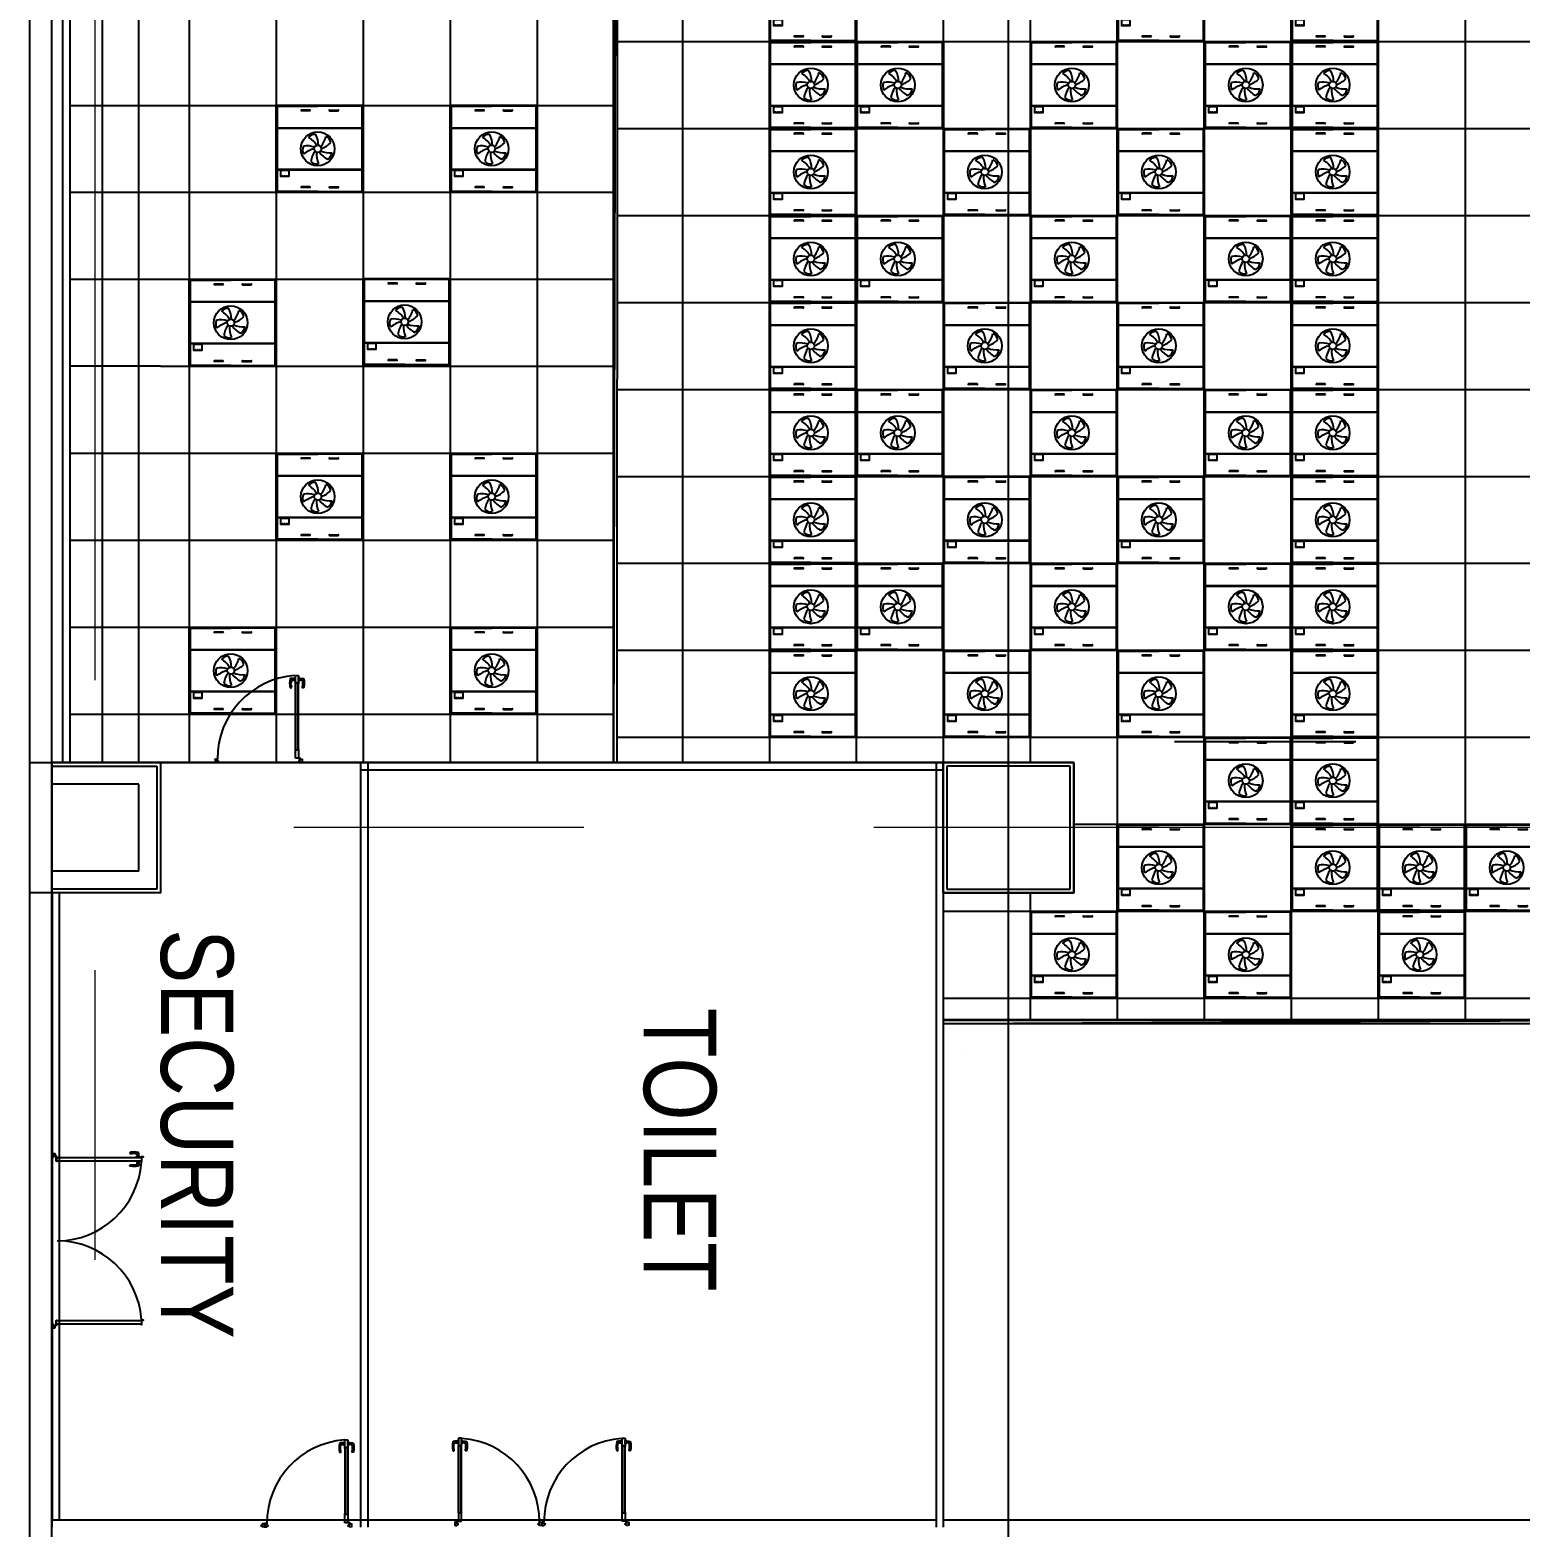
# Model space of a CAD drawing. Extents: x -14231 to 516634, y -267190 to 70805.
# Drawn here: x 226794 to 247350, y -130593 to -109937 of the extents above; entities that cross this region are included whole.
import ezdxf

# ---------------------------------------------------------------- set-up
doc = ezdxf.new("R2010")
doc.units = 0
doc.header["$LTSCALE"] = 8
doc.linetypes.add('IDA - Grid Line', pattern=[3500, 2000, -500, 500, -500])
doc.layers.get('0').update_dxf_attribs({"color": 1, "linetype": 'CONTINUOUS'})
for name, color, linetype in [('000_CTCI_CSA', 7, 'CONTINUOUS'), ('1', 1, 'CONTINUOUS'), ('AC-DD', 3, 'CONTINUOUS')]:
    doc.layers.add(name, color=color, linetype=linetype)
doc.layers.add('A-_ANOTGRID_E', color=7, linetype='CONTINUOUS', lineweight=9)
doc.layers.add('A-ANOT----_D', color=7, linetype='CONTINUOUS', lineweight=9)
doc.styles.add('Arial Narrow_2', font='ARIALN.TTF', dxfattribs={"width": 0.8, "height": 0.22})
doc.styles.add('Site Area', font='arial.ttf', dxfattribs={"width": 0.8})

# ---------------------------------------------------------------- blocks, each defined once
blk = doc.blocks.new('FFU-2000')
at = {"layer": 'AC-DD', "color": 6}
for p, q in [((0, 1175), (562, 1175)), ((0, 0), (0, 1175)), ((454, 1121), (333, 1121)), ((454, 1113), (333, 1113)), ((721, 1121), (842, 1121)), ((721, 1113), (842, 1113)), ((1175, 875), (0, 875)), ((1175, 870), (0, 870)), ((0, 305), (1175, 305)), ((0, 300), (1175, 300)), ((562, 0), (0, 0)), ((454, 62), (333, 62)), ((454, 54), (333, 54)), ((721, 62), (842, 62)), ((721, 54), (842, 54))]:
    blk.add_line(p, q, dxfattribs=at)
for points in [[(-12, 1188), (1188, 1188), (1188, -12), (-12, -12)], [(0, 0), (1175, 0), (1175, 1175), (0, 1175)], [(167, 288), (45, 288), (45, 210), (167, 210)]]:
    blk.add_lwpolyline(points, close=True, dxfattribs=at)
for centre, radius in [((560, 588), 233), ((560, 588), 49.2), ((75, 214), 2.87), ((105, 214), 2.87), ((135, 214), 2.87)]:
    blk.add_circle(centre, radius, dxfattribs=at)
for centre, radius, start, end in [((333, 1117), 3.92, 90, 270), ((454, 1117), 3.92, 270, 90), ((721, 1117), 3.92, 90, 270), ((842, 1117), 3.92, 270, 90), ((467, 573), 115, 154.0706, 209.7056), ((418, 313), 315, 71.6702, 99.9682), ((518, 671), 115, 82.0706, 137.7056), ((234, 432), 373, 32.9499, 57.9361), ((255, 637), 315, 359.6702, 27.9682), ((311, 849), 373, 320.9499, 345.9361), ((513, 892), 315, 287.6702, 315.9682), ((626, 653), 115, 10.0706, 65.7056), ((607, 230), 373, 104.9499, 129.9361), ((777, 368), 315, 143.6702, 171.9682), ((915, 522), 373, 176.9499, 201.9361), ((836, 726), 315, 215.6702, 243.9682), ((732, 905), 373, 248.9499, 273.9361), ((643, 545), 115, 298.0706, 353.7056), ((545, 495), 115, 226.0706, 281.7056), ((333, 58), 3.92, 90, 270), ((454, 58), 3.92, 270, 90), ((721, 58), 3.92, 90, 270), ((842, 58), 3.92, 270, 90)]:
    blk.add_arc(centre, radius, start, end, dxfattribs=at)
blk = doc.blocks.new('188K-SM-03-F10-ARCH-PA-Y2257103$0$AP5A-SM-03-F20-ARCH-PA-Y2230801+Y2230803$0$把手GMT水平鎖')
blk.add_lwpolyline([(24, 8), (-24, 8), (-24, 0), (24, 0)], close=True)
blk.add_lwpolyline([(-11, 0), (-11, -40), (-10, -54, 0.327495), (-4, -62, 0.089847), (104, -64, 1.144881), (99, -45, -0.137079), (16, -45, -0.349357), (11, -40), (11, 0)], format="xyb")

msp = doc.modelspace()

# ---------------------------------------------------------------- linework, layer by layer
at = {"color": 252}
for p, q in [((230405.3, -118883.7), (230390.6, -118884.3)), ((230447.7, -118883.7), (230405.3, -118883.7)), ((230405.8, -118907), (230447.7, -118907)), ((230456.1, -118869.4), (230447.7, -118869.4)), ((230447.7, -118869.4), (230447.7, -118921.3)), ((230447.7, -118921.3), (230456.1, -118921.3)), ((230456.1, -118947.2), (230456.1, -118841.9)), ((230456.1, -118841.9), (230497.9, -118841.9)), ((230456.1, -118921.3), (230456.1, -118869.4)), ((230497.9, -118947.2), (230456.1, -118947.2)), ((230456.8, -118959.4), (230456.8, -118946.5)), ((230457.7, -118960.7), (230456.8, -118959.5)), ((230457.1, -118946.2), (230496.9, -118946.2)), ((230457.8, -118947.8), (230457.8, -118949.4)), ((230457.8, -118951.1), (230457.8, -118958.5)), ((230476.7, -118947.5), (230458.1, -118947.5)), ((230458.1, -118949.8), (230462.7, -118949.8)), ((230462.7, -118950.8), (230458.1, -118950.8)), ((230458.8, -118950.8), (230458.2, -118950.8)), ((230458.2, -118950.8), (230458.2, -119866.1)), ((230458.2, -118958.9), (230458.2, -118960.5)), ((230458.8, -119866.1), (230458.8, -118950.8)), ((230463, -118950.1), (230463, -118950.5)), ((230477, -118947.1), (230476.7, -118947.5)), ((230477.3, -118947.5), (230477, -118947.1)), ((230495.9, -118947.5), (230477.3, -118947.5)), ((230491, -118950.5), (230491, -118950.1)), ((230491.3, -118949.8), (230495.9, -118949.8)), ((230495.9, -118950.8), (230491.3, -118950.8)), ((230495.2, -118950.8), (230495.2, -119866.1)), ((230495.8, -118950.8), (230495.2, -118950.8)), ((230495.8, -119866.1), (230495.8, -118950.8)), ((230495.8, -118960.5), (230495.8, -118958.9)), ((230496.2, -118949.4), (230496.2, -118947.8)), ((230496.2, -118958.5), (230496.2, -118951.1)), ((230497.2, -118959.5), (230496.4, -118960.7)), ((230497.2, -118946.5), (230497.2, -118959.4)), ((230497.9, -118841.9), (230497.9, -118947.2)), ((229347.8, -120002.5), (229347.8, -120038.1)), ((229377.6, -119997.3), (229353, -119997.3)), ((229379.1, -120024.5), (229379.1, -119998.9)), ((230456.1, -119986), (230456.1, -119869.7)), ((230456.1, -119869.7), (230497.9, -119869.7)), ((230497.9, -119986), (230456.1, -119986)), ((230458.2, -119866.1), (230458.8, -119866.1)), ((230459.3, -119980.8), (230506.2, -119980.8)), ((230459.3, -119983.4), (230459.3, -119980.8)), ((230506.2, -119983.4), (230459.3, -119983.4)), ((230495.2, -119866.1), (230495.8, -119866.1)), ((230497.9, -119869.7), (230497.9, -119986)), ((230506.2, -119980.8), (230506.2, -119983.4)), ((230513.9, -120016.2), (230513.9, -119991.1)), ((230513.9, -119991.1), (230516.5, -119991.1)), ((230516.5, -119991.1), (230516.5, -120016.2)), ((230516.5, -120024.5), (230516.5, -119998.9)), ((230518.1, -119997.3), (230542.6, -119997.3)), ((230547.8, -120002.5), (230547.8, -120038.1)), ((229353, -120043.3), (229377.1, -120043.3)), ((229377.1, -120043.3), (229393.6, -120032.5)), ((229387.3, -120024.5), (229379.1, -120024.5)), ((229385.6, -120025.6), (229387.3, -120025.6)), ((229385.6, -120027.6), (229385.6, -120025.6)), ((229393.5, -120027.6), (229385.6, -120027.6)), ((229394.3, -120024.5), (229391.9, -120024.5)), ((229391.9, -120025.6), (229393.5, -120025.6)), ((229393.5, -120025.6), (229393.5, -120027.6)), ((229394.8, -120030), (229394.8, -120025.1)), ((230500.9, -120030), (230500.9, -120025.1)), ((230501.4, -120024.5), (230503.8, -120024.5)), ((230503.8, -120025.6), (230502.1, -120025.6)), ((230502.1, -120025.6), (230502.1, -120027.6)), ((230502.1, -120027.6), (230510, -120027.6)), ((230518.6, -120043.3), (230502.1, -120032.5)), ((230508.4, -120024.5), (230516.5, -120024.5)), ((230510, -120025.6), (230508.4, -120025.6)), ((230510, -120027.6), (230510, -120025.6)), ((230516.5, -120016.2), (230513.9, -120016.2)), ((230542.6, -120043.3), (230518.6, -120043.3)), ((227143.9, -125443.9), (227093.9, -125443.9)), ((227093.9, -125474.4), (227093.9, -125449.9)), ((227099.5, -125490.5), (227093.9, -125474.4)), ((227099.9, -125443.9), (227137.9, -125443.9)), ((227110.8, -125493.9), (227104.2, -125493.9)), ((227111.6, -125483.5), (227104.3, -125483.5)), ((227104.3, -125483.5), (227104.3, -125490.2)), ((227104.3, -125490.2), (227111.6, -125490.2)), ((227111.6, -125484.7), (227111.6, -125483.5)), ((227111.7, -125484.7), (227111.6, -125484.7)), ((227111.6, -125490.2), (227111.6, -125489)), ((227111.6, -125489), (227111.7, -125489)), ((227112.8, -125481), (227112.8, -125482.5)), ((227112.8, -125482.6), (227112.8, -125483.7)), ((227112.8, -125490.1), (227112.8, -125491.2)), ((227112.8, -125491.2), (227112.8, -125491.9)), ((227116.8, -125488.5), (227116.8, -125485.3)), ((227143.9, -125474.4), (227116.9, -125474.4)), ((227116.9, -125474.4), (227119.4, -125474.4)), ((227143.9, -125449.9), (227143.9, -125474.4)), ((228259.9, -125551.9), (228259.9, -125543.9)), ((228259.9, -125543.9), (228308.9, -125543.9)), ((228308.9, -125551.9), (228259.9, -125551.9)), ((228273.4, -125591.5), (228273.4, -125551.9)), ((228295.4, -125591.9), (228294.8, -125605.8)), ((228295.4, -125551.9), (228295.4, -125591.9)), ((228308.9, -125543.9), (228308.9, -125551.9)), ((227099.5, -127797.3), (227093.9, -127813.4)), ((227093.9, -127813.4), (227093.9, -127837.9)), ((227143.9, -127843.9), (227093.9, -127843.9)), ((227099.9, -127843.9), (227137.9, -127843.9)), ((227110.8, -127793.9), (227104.2, -127793.9)), ((227104.3, -127804.3), (227104.3, -127797.6)), ((227104.3, -127797.6), (227111.6, -127797.6)), ((227111.6, -127804.3), (227104.3, -127804.3)), ((227111.6, -127797.6), (227111.6, -127798.8)), ((227111.6, -127798.8), (227111.7, -127798.8)), ((227111.7, -127803), (227111.6, -127803)), ((227111.6, -127803), (227111.6, -127804.3)), ((227112.8, -127796.6), (227112.8, -127795.9)), ((227112.8, -127797.7), (227112.8, -127796.6)), ((227112.8, -127805.2), (227112.8, -127804.1)), ((227112.8, -127806.8), (227112.8, -127805.3)), ((227116.8, -127799.3), (227116.8, -127802.5)), ((227143.9, -127813.4), (227120.9, -127813.4)), ((227120.9, -127813.4), (227121.4, -127813.4)), ((227143.9, -127837.9), (227143.9, -127813.4))]:
    msp.add_line(p, q, dxfattribs=at)
for points in [[(230497.9, -118921.3), (230497.9, -118869.4), (230506.3, -118869.4), (230506.3, -118921.3)], [(241193.9, -120043.3), (241193.9, -121843.3), (239393.9, -121843.3), (239393.9, -120043.3)], [(227117.6, -125476.9), (227149.9, -125476.9), (227149.9, -125474.4), (227117.6, -125474.4)], [(227157.3, -125529.2), (227157.3, -125484.2), (227159.8, -125484.2), (227159.8, -125529.2)], [(228259.9, -125493.9), (228308.9, -125493.9), (228308.9, -125485.9), (228259.9, -125485.9)], [(227121.6, -127810.9), (227149.9, -127810.9), (227149.9, -127813.4), (227121.6, -127813.4)], [(227157.3, -127758.5), (227157.3, -127803.5), (227159.8, -127803.5), (227159.8, -127758.5)]]:
    msp.add_lwpolyline(points, close=True, dxfattribs=at)
for points in [[(230506.3, -118883.7), (230548.7, -118883.7), (230563.4, -118884.3, -0.3274952), (230571.7, -118891.6, -0.0898475), (230574.1, -119005.2, -1.1448813), (230553.6, -119000.6, 0.1370794), (230553.7, -118912.5, 0.3493568), (230548.2, -118907), (230506.3, -118907)], [(228334.9, -125485), (228353.2, -125485), (228334.9, -125485), (228334.9, -125551), (228333.5, -125551), (228333.5, -125546.6), (228322.7, -125546.6, -0.4142136), (228321.5, -125545.4), (228321.5, -125544.2), (228322.7, -125544.2), (228322.7, -125545.2), (228332.5, -125545.2), (228332.5, -125543.9), (227159.7, -125543.9), (227159.7, -125545.2), (227169.5, -125545.2), (227169.5, -125544.2), (227170.7, -125544.2), (227170.7, -125545.4, -0.4142136), (227169.5, -125546.6), (227158.5, -125546.6, -0.4142136), (227157.3, -125545.4), (227157.3, -125492.4, -0.4142136), (227158.5, -125491.2), (227169.5, -125491.2, -0.4142136), (227170.7, -125492.4), (227170.7, -125493.6), (227169.5, -125493.6), (227169.5, -125492.6), (227159.7, -125492.6), (227159.7, -125493.9), (228332.5, -125493.9), (228332.5, -125492.6), (228322.7, -125492.6), (228322.7, -125493.6), (228321.5, -125493.6), (228321.5, -125492.4, -0.4142136), (228322.7, -125491.2), (228332.5, -125491.2), (228332.5, -125483.2, -0.4142136), (228333.1, -125482.6), (228355.1, -125482.6, -0.4142136), (228355.7, -125483.2), (228355.7, -125491.1), (228353.2, -125491.1), (228353.2, -125485)], [(228295.4, -125485.9), (228295.4, -125445.9), (228294.8, -125432, 0.3274952), (228288, -125424.1, 0.0898475), (228180.7, -125421.9, 1.1448813), (228185, -125441.2, -0.1370794), (228268.2, -125441.2, -0.3493568), (228273.4, -125446.3), (228273.4, -125485.9)], [(228334.9, -127735), (228353.2, -127735), (228334.9, -127735), (228334.9, -127801), (228333.5, -127801), (228333.5, -127796.6), (228322.7, -127796.6, -0.4142136), (228321.5, -127795.4), (228321.5, -127794.2), (228322.7, -127794.2), (228322.7, -127795.2), (228332.5, -127795.2), (228332.5, -127793.9), (227159.7, -127793.9), (227159.7, -127795.2), (227169.5, -127795.2), (227169.5, -127794.2), (227170.7, -127794.2), (227170.7, -127795.4, -0.4142136), (227169.5, -127796.6), (227158.5, -127796.6, -0.4142136), (227157.3, -127795.4), (227157.3, -127742.4, -0.4142136), (227158.5, -127741.1), (227169.5, -127741.1, -0.4142136), (227170.7, -127742.4), (227170.7, -127743.6), (227169.5, -127743.6), (227169.5, -127742.6), (227159.7, -127742.6), (227159.7, -127743.9), (228332.5, -127743.9), (228332.5, -127742.6), (228322.7, -127742.6), (228322.7, -127743.6), (228321.5, -127743.6), (228321.5, -127742.4, -0.4142136), (228322.7, -127741.1), (228332.5, -127741.1), (228332.5, -127733.2, -0.4142136), (228333.1, -127732.6), (228355.1, -127732.6, -0.4142136), (228355.7, -127733.2), (228355.7, -127741.1), (228353.2, -127741.1), (228353.2, -127735)]]:
    msp.add_lwpolyline(points, format="xyb", dxfattribs=at)
for points in [[(229347.8, -119995.3), (229347.8, -120045.3)], [(230547.8, -119995.3), (230547.8, -120045.3)]]:
    msp.add_lwpolyline(points, dxfattribs=at)
msp.add_lwpolyline([(230477, -119869.8), (230477.3, -119869.5), (230495.9, -119869.5, 0.4142136), (230496.2, -119869.2), (230496.2, -119867.5, 0.4142136), (230495.9, -119867.2), (230491.3, -119867.2, -0.4142136), (230491, -119866.9), (230491, -119866.4, -0.4142136), (230491.3, -119866.1), (230495.9, -119866.1, 0.4142136), (230496.2, -119865.8), (230496.2, -119858.4, 0.4142136), (230496, -119858.2), (230496, -119858.2, -0.4142136), (230495.8, -119858), (230495.8, -119856.4, -0.7263601), (230496.4, -119856.2), (230497.2, -119857.4, -0.1585069), (230497.2, -119857.6), (230497.2, -119870.4, -0.4142136), (230496.9, -119870.7), (230457.1, -119870.7, -0.4142136), (230456.8, -119870.4), (230456.8, -119857.6, -0.1585069), (230456.8, -119857.4), (230457.7, -119856.2, -0.7263601), (230458.2, -119856.4), (230458.2, -119858, -0.4142136), (230458, -119858.2, 0.4142136), (230457.8, -119858.4), (230457.8, -119865.8, 0.4142136), (230458.1, -119866.1), (230462.7, -119866.1, -0.4142136), (230463, -119866.4), (230463, -119866.9, -0.4142136), (230462.7, -119867.2), (230458.1, -119867.2, 0.4142136), (230457.8, -119867.5), (230457.8, -119869.2, 0.4142136), (230458.1, -119869.5), (230476.7, -119869.5)], format="xyb", close=True, dxfattribs=at)
for centre, radius, start, end in [((230531.9, -119993.4), 1152.8, 94.18651, 180.14694), ((230457.1, -118946.5), 0.313, 90.00001, 180.00001), ((230457.1, -118959.4), 0.313, 180.00001, 216.02738), ((230457.9, -118960.5), 0.313, 216.02736, 359.99999), ((230458.1, -118947.8), 0.313, 90.00001, 180.00001), ((230458.1, -118949.4), 0.313, 179.99999, 269.99999), ((230458.1, -118951.1), 0.313, 89.99998, 179.99998), ((230458, -118958.5), 0.209, 180.00002, 270.00002), ((230458, -118958.9), 0.209, 359.99998, 89.99998), ((230462.7, -118950.1), 0.313, 0.00001, 90.00001), ((230462.7, -118950.5), 0.313, 270.00001, 0.00001), ((230491.3, -118950.1), 0.313, 89.99998, 179.99998), ((230491.3, -118950.5), 0.313, 179.99999, 269.99999), ((230496, -118958.9), 0.209, 90.00003, 180.00003), ((230496.1, -118960.5), 0.313, 180.00001, 323.97264), ((230495.9, -118947.8), 0.313, 359.99999, 89.99999), ((230495.9, -118949.4), 0.313, 270.00001, 0.00001), ((230495.9, -118951.1), 0.313, 0.00002, 90.00002), ((230496, -118958.5), 0.209, 269.99998, 359.99998), ((230496.9, -118946.5), 0.313, 359.99999, 89.99999), ((230496.9, -118959.4), 0.313, 323.97262, 359.99999), ((227099.9, -125449.9), 5.98, 90, 180), ((227104.2, -125488.9), 5, 198.97041, 270), ((227110.8, -125491.9), 2, 270, 0), ((227111.7, -125483.7), 1.1, 270, 360), ((227111.7, -125490.1), 1.1, 0, 90), ((227119.4, -125481), 6.59, 90, 180), ((227112.8, -125486.9), 4.27, 21.78679, 90), ((227112.8, -125486.9), 4.27, 270, 338.21321), ((227137.9, -125449.9), 5.98, 360, 90), ((227169.9, -125478.9), 1165, 270, 355.99928), ((227169.9, -127808.9), 1165, 4.00072, 90), ((227099.9, -127837.9), 5.98, 180, 270), ((227104.2, -127798.9), 5, 90, 161.02959), ((227110.8, -127795.9), 2, 360, 90), ((227111.7, -127797.7), 1.1, 270, 360), ((227111.7, -127804.1), 1.1, 0, 90), ((227112.8, -127800.9), 4.27, 21.78679, 90), ((227112.8, -127800.9), 4.27, 270, 338.21321), ((227121.1, -127804.9), 8.55, 193.26563, 271.75467), ((227137.9, -127837.9), 5.98, 270, 360)]:
    msp.add_arc(centre, radius, start, end, dxfattribs=at)
for centre, major_axis, start_param, end_param in [((230694.8, -118954.9), (-318.8, 0.2), -0.1995859, 0.1588416), ((230391.4, -118893.6), (-6.61, 6.61), -0.7038345, 0.5621136), ((230557.9, -118956.4), (163.7, 0.1), 2.8695072, 3.4144287), ((230406.5, -118913.2), (4.42, 4.42), 0.9014822, 2.2458889), ((230390.4, -119004.3), (7.49, 7.49), 2.4436078, 5.8549804), ((230511.8, -119985.5), (5.16, 5.16), 5.497787143777327, 11.78097245095691), ((227155.3, -127808.9), (4.95, 4.95), 3.9269908, 10.2101761)]:
    msp.add_ellipse(centre, major_axis=major_axis, ratio=1, start_param=start_param, end_param=end_param, dxfattribs=at)
at = {"color": 252, "extrusion": (-9.86076e-32, -1.3636e-31, -1)}
for centre, major_axis, start_param, end_param in [((229353, -120002.5), (3.69, -3.69), 2.3561945, 3.9269908), ((229377.6, -119998.9), (1.11, -1.11), -2.3561945, -0.7853982), ((230518.1, -119998.9), (-1.11, -1.11), 7.0685835, 8.6393798), ((230542.6, -120002.5), (-3.69, -3.69), 2.3561945, 3.9269908), ((229353, -120038.1), (-3.69, -3.69), -0.7853982, 0.7853982), ((229387.3, -120025.1), (-0.369, -0.369), 2.3561945, 5.4977871), ((229391.9, -120025.1), (-0.369, -0.369), -0.7853982, 2.3561945), ((229391.6, -120030), (2.21, -2.21), -0.7853982, 0.1209028), ((229394.3, -120025.1), (0.369, -0.369), -2.3561945, -0.7853982), ((230501.4, -120025.1), (-0.369, -0.369), 7.0685835, 8.6393798), ((230504, -120030), (-2.21, -2.21), 6.1622825, 7.0685835), ((230503.8, -120025.1), (0.369, -0.369), 3.9269908, 7.0685835), ((230508.4, -120025.1), (0.369, -0.369), 0.7853982, 3.9269908), ((230542.6, -120038.1), (3.69, -3.69), 5.4977871, 7.0685835)]:
    msp.add_ellipse(centre, major_axis=major_axis, ratio=1, start_param=start_param, end_param=end_param, dxfattribs=at)
at = {"color": 252, "extrusion": (4.70198e-38, -5.22024e-54, -1)}
msp.add_ellipse((227155.3, -125478.9), major_axis=(4.95, -4.95), ratio=1, start_param=3.9269908, end_param=10.2101761, dxfattribs=at)
at = {"color": 252, "extrusion": (4.70198e-38, -1.04405e-53, -1)}
for centre, major_axis, start_param, end_param in [((228267.6, -125590.8), (4.17, -4.17), -0.6693141, 0.6750926), ((228181.5, -125605.9), (7.07, -7.07), 0.8728114, 4.2841841), ((228286, -125605.1), (6.24, 6.24), 0.8669618, 2.1329099)]:
    msp.add_ellipse(centre, major_axis=major_axis, ratio=1, start_param=start_param, end_param=end_param, dxfattribs=at)
at = {"color": 252, "extrusion": (4.70198e-38, -1.56607e-53, -1)}
msp.add_ellipse((228228.1, -125318.5), major_axis=(212.9, -212.9), ratio=1, start_param=0.5853067, end_param=0.9437343, dxfattribs=at)
at = {"color": 252, "extrusion": (4.70198e-38, -2.0881e-53, -1)}
msp.add_ellipse((228226.8, -125447.7), major_axis=(109.3, -109.3), ratio=1, start_param=0.5138302, end_param=1.0587517, dxfattribs=at)
at = {"layer": '000_CTCI_CSA', "color": 8, "true_color": 0x808080}
for p, q in [((240293.9, -146907.4), (240293.9, -47898.2)), ((227093.9, -120043.3), (227093.9, -87243.3)), ((242584.1, -119754.5), (245083.9, -119754.5)), ((235193.9, -120043.3), (227093.9, -120043.3)), ((231351.4, -120043.3), (227093.9, -120043.3)), ((227093.9, -120043.3), (227093.9, -130593.3)), ((227343.9, -120043.3), (228593.9, -120043.3)), ((228543.9, -120093.3), (228543.9, -121793.3)), ((228593.9, -120043.3), (228593.9, -121793.3)), ((239393.9, -120043.3), (231351.4, -120043.3)), ((241193.9, -120043.3), (239393.9, -120043.3)), ((239393.9, -120043.3), (239393.9, -121843.3)), ((241143.9, -120093.3), (239443.9, -120093.3)), ((239443.9, -120093.3), (239443.9, -121793.3)), ((241143.9, -121793.3), (241143.9, -120093.3)), ((241193.9, -121843.3), (241193.9, -120043.3)), ((228293.9, -120343.3), (227093.9, -120343.3)), ((227093.9, -120343.3), (227093.9, -121543.3)), ((228293.9, -121543.3), (228293.9, -120343.3)), ((228293.9, -121543.3), (227093.9, -121543.3)), ((239393.9, -121843.3), (241193.9, -121843.3)), ((239443.9, -121793.3), (241143.9, -121793.3)), ((239393.9, -123593.3), (298093.9, -123593.3)), ((239393.9, -123593.3), (297992.1, -123593.3)), ((239393.9, -123643.3), (297992.1, -123643.3)), ((231139.4, -129495.2), (231139.4, -129389.9)), ((231139.4, -129389.9), (231181.1, -129389.9)), ((231181.1, -129495.2), (231139.4, -129495.2)), ((231140, -129507.4), (231140, -129494.5)), ((231140.9, -129508.7), (231140.1, -129507.5)), ((231140.3, -129494.2), (231180.2, -129494.2)), ((231141.1, -129495.8), (231141.1, -129497.4)), ((231141.1, -129499.1), (231141.1, -129506.5)), ((231160, -129495.5), (231141.4, -129495.5)), ((231141.4, -129497.8), (231146, -129497.8)), ((231146, -129498.8), (231141.4, -129498.8)), ((231142.1, -129498.8), (231141.5, -129498.8)), ((231141.5, -129498.8), (231141.5, -130414.1)), ((231141.5, -129506.9), (231141.5, -129508.5)), ((231142.1, -130414.1), (231142.1, -129498.8)), ((231146.3, -129498.1), (231146.3, -129498.5)), ((231160.3, -129495.1), (231160, -129495.5)), ((231160.6, -129495.5), (231160.3, -129495.1)), ((231179.2, -129495.5), (231160.6, -129495.5)), ((231174.2, -129498.5), (231174.2, -129498.1)), ((231174.6, -129497.8), (231179.2, -129497.8)), ((231179.2, -129498.8), (231174.6, -129498.8)), ((231178.4, -129498.8), (231178.4, -130414.1)), ((231179, -129498.8), (231178.4, -129498.8)), ((231179, -130414.1), (231179, -129498.8)), ((231179, -129508.5), (231179, -129506.9)), ((231179.5, -129497.4), (231179.5, -129495.8)), ((231179.5, -129506.5), (231179.5, -129499.1)), ((231180.4, -129507.5), (231179.6, -129508.7)), ((231180.5, -129494.5), (231180.5, -129507.4)), ((231181.1, -129389.9), (231181.1, -129495.2)), ((232745.5, -129368.2), (232703.8, -129368.2)), ((232703.8, -129368.2), (232703.8, -129473.6)), ((232703.8, -129473.6), (232745.5, -129473.6)), ((232704.4, -129472.9), (232704.4, -129485.7)), ((232704.5, -129485.9), (232705.3, -129487)), ((232744.6, -129472.5), (232704.7, -129472.5)), ((232705.4, -129475.8), (232705.4, -129474.1)), ((232705.4, -129484.9), (232705.4, -129477.5)), ((232705.7, -129473.8), (232724.3, -129473.8)), ((232710.3, -129476.1), (232705.7, -129476.1)), ((232705.7, -129477.1), (232710.3, -129477.1)), ((232705.9, -130392.5), (232705.9, -129477.1)), ((232705.9, -129477.1), (232706.5, -129477.1)), ((232705.9, -129486.8), (232705.9, -129485.3)), ((232706.5, -129477.1), (232706.5, -130392.5)), ((232710.7, -129476.8), (232710.7, -129476.4)), ((232724.3, -129473.8), (232724.6, -129473.5)), ((232724.6, -129473.5), (232724.9, -129473.8)), ((232724.9, -129473.8), (232743.5, -129473.8)), ((232738.6, -129476.4), (232738.6, -129476.8)), ((232743.5, -129476.1), (232738.9, -129476.1)), ((232738.9, -129477.1), (232743.5, -129477.1)), ((232742.8, -130392.5), (232742.8, -129477.1)), ((232742.8, -129477.1), (232743.4, -129477.1)), ((232743.4, -129477.1), (232743.4, -130392.5)), ((232743.4, -129485.3), (232743.4, -129486.8)), ((232743.8, -129474.1), (232743.8, -129475.8)), ((232743.8, -129477.5), (232743.8, -129484.9)), ((232744, -129487), (232744.8, -129485.9)), ((232744.9, -129485.7), (232744.9, -129472.9)), ((232745.5, -129473.6), (232745.5, -129368.2)), ((234962.1, -129473.6), (234962.1, -129368.2)), ((234962.1, -129368.2), (235003.9, -129368.2)), ((235003.9, -129473.6), (234962.1, -129473.6)), ((234962.8, -129485.7), (234962.8, -129472.9)), ((234963.7, -129487), (234962.8, -129485.9)), ((234963.1, -129472.5), (235002.9, -129472.5)), ((234963.8, -129474.1), (234963.8, -129475.8)), ((234963.8, -129477.5), (234963.8, -129484.9)), ((234982.7, -129473.8), (234964.1, -129473.8)), ((234964.1, -129476.1), (234968.7, -129476.1)), ((234968.7, -129477.1), (234964.1, -129477.1)), ((234964.9, -129477.1), (234964.2, -129477.1)), ((234964.2, -129477.1), (234964.2, -130392.5)), ((234964.2, -129485.3), (234964.2, -129486.8)), ((234964.9, -130392.5), (234964.9, -129477.1)), ((234969, -129476.4), (234969, -129476.8)), ((234983, -129473.5), (234982.7, -129473.8)), ((234983.3, -129473.8), (234983, -129473.5)), ((235001.9, -129473.8), (234983.3, -129473.8)), ((234997, -129476.8), (234997, -129476.4)), ((234997.3, -129476.1), (235001.9, -129476.1)), ((235001.9, -129477.1), (234997.3, -129477.1)), ((235001.2, -129477.1), (235001.2, -130392.5)), ((235001.8, -129477.1), (235001.2, -129477.1)), ((235001.8, -130392.5), (235001.8, -129477.1)), ((235001.8, -129486.8), (235001.8, -129485.3)), ((235002.2, -129475.8), (235002.2, -129474.1)), ((235002.2, -129484.9), (235002.2, -129477.5)), ((235003.2, -129485.9), (235002.4, -129487)), ((235003.3, -129472.9), (235003.3, -129485.7)), ((235003.9, -129368.2), (235003.9, -129473.6)), ((229999.8, -130572.5), (229999.8, -130546.9)), ((230001.3, -130545.3), (230025.9, -130545.3)), ((230060.8, -130545.3), (230036.3, -130545.3)), ((230062.4, -130572.5), (230062.4, -130546.9)), ((231139.4, -130534), (231139.4, -130417.7)), ((231139.4, -130417.7), (231181.1, -130417.7)), ((231181.1, -130534), (231139.4, -130534)), ((231141.5, -130414.1), (231142.1, -130414.1)), ((231142.5, -130528.8), (231189.5, -130528.8)), ((231142.5, -130531.4), (231142.5, -130528.8)), ((231189.5, -130531.4), (231142.5, -130531.4)), ((231178.4, -130414.1), (231179, -130414.1)), ((231181.1, -130417.7), (231181.1, -130534)), ((231189.5, -130528.8), (231189.5, -130531.4)), ((231197.2, -130564.2), (231197.2, -130539.1)), ((231197.2, -130539.1), (231199.8, -130539.1)), ((231199.8, -130539.1), (231199.8, -130564.2)), ((231199.8, -130572.5), (231199.8, -130546.9)), ((231201.3, -130545.3), (231225.9, -130545.3)), ((232653.8, -130528.9), (232653.8, -130564.4)), ((232683.6, -130523.7), (232659, -130523.7)), ((232687.7, -130517.4), (232685.1, -130517.4)), ((232685.1, -130517.4), (232685.1, -130542.5)), ((232685.1, -130550.9), (232685.1, -130525.2)), ((232685.1, -130542.5), (232687.7, -130542.5)), ((232687.7, -130542.5), (232687.7, -130517.4)), ((232742.4, -130507.1), (232695.4, -130507.1)), ((232695.4, -130507.1), (232695.4, -130509.7)), ((232695.4, -130509.7), (232742.4, -130509.7)), ((232745.5, -130396), (232703.8, -130396)), ((232703.8, -130396), (232703.8, -130512.3)), ((232703.8, -130512.3), (232745.5, -130512.3)), ((232706.5, -130392.5), (232705.9, -130392.5)), ((232742.4, -130509.7), (232742.4, -130507.1)), ((232743.4, -130392.5), (232742.8, -130392.5)), ((232745.5, -130512.3), (232745.5, -130396)), ((233822.5, -130550.9), (233822.5, -130525.2)), ((233824.1, -130523.7), (233848.6, -130523.7)), ((233853.8, -130528.9), (233853.8, -130564.4)), ((233853.8, -130528.9), (233853.8, -130564.4)), ((233883.6, -130523.7), (233859, -130523.7)), ((233885.1, -130550.9), (233885.1, -130525.2)), ((234962.1, -130512.3), (234962.1, -130396)), ((234962.1, -130396), (235003.9, -130396)), ((235003.9, -130512.3), (234962.1, -130512.3)), ((234964.2, -130392.5), (234964.9, -130392.5)), ((234965.3, -130507.1), (235012.2, -130507.1)), ((234965.3, -130509.7), (234965.3, -130507.1)), ((235012.2, -130509.7), (234965.3, -130509.7)), ((235001.2, -130392.5), (235001.8, -130392.5)), ((235003.9, -130396), (235003.9, -130512.3)), ((235012.2, -130507.1), (235012.2, -130509.7)), ((235019.9, -130542.5), (235019.9, -130517.4)), ((235019.9, -130517.4), (235022.5, -130517.4)), ((235022.5, -130542.5), (235019.9, -130542.5)), ((235022.5, -130517.4), (235022.5, -130542.5)), ((235022.5, -130550.9), (235022.5, -130525.2)), ((235024.1, -130523.7), (235048.6, -130523.7)), ((235053.8, -130528.9), (235053.8, -130564.4)), ((239393.9, -130493.3), (298094.1, -130493.3)), ((229984.1, -130578), (229984.1, -130573.1)), ((229984.6, -130572.5), (229987, -130572.5)), ((230001.8, -130591.3), (229985.3, -130580.5)), ((229985.4, -130573.6), (229985.4, -130575.6)), ((229987, -130573.6), (229985.4, -130573.6)), ((229985.4, -130575.6), (229993.3, -130575.6)), ((229991.6, -130572.5), (229999.8, -130572.5)), ((229993.3, -130573.6), (229991.6, -130573.6)), ((229993.3, -130575.6), (229993.3, -130573.6)), ((230025.9, -130591.3), (230001.8, -130591.3)), ((230031.1, -130550.5), (230031.1, -130586.1)), ((230031.1, -130550.5), (230031.1, -130586.1)), ((230036.3, -130591.3), (230060.3, -130591.3)), ((230060.3, -130591.3), (230076.8, -130580.5)), ((230070.5, -130572.5), (230062.4, -130572.5)), ((230068.9, -130573.6), (230070.5, -130573.6)), ((230068.9, -130575.6), (230068.9, -130573.6)), ((230076.8, -130575.6), (230068.9, -130575.6)), ((230077.5, -130572.5), (230075.1, -130572.5)), ((230075.1, -130573.6), (230076.8, -130573.6)), ((230076.8, -130573.6), (230076.8, -130575.6)), ((230078, -130578), (230078, -130573.1)), ((231184.1, -130578), (231184.1, -130573.1)), ((231184.6, -130572.5), (231187, -130572.5)), ((231201.8, -130591.3), (231185.3, -130580.5)), ((231187, -130573.6), (231185.4, -130573.6)), ((231185.4, -130573.6), (231185.4, -130575.6)), ((231185.4, -130575.6), (231193.3, -130575.6)), ((231191.6, -130572.5), (231199.8, -130572.5)), ((231193.3, -130573.6), (231191.6, -130573.6)), ((231193.3, -130575.6), (231193.3, -130573.6)), ((231199.8, -130564.2), (231197.2, -130564.2)), ((231225.9, -130591.3), (231201.8, -130591.3)), ((231231.1, -130550.5), (231231.1, -130586.1)), ((232659, -130569.7), (232683.1, -130569.7)), ((232683.1, -130569.7), (232699.6, -130558.8)), ((232693.3, -130550.9), (232685.1, -130550.9)), ((232691.6, -130553.9), (232691.6, -130551.9)), ((232691.6, -130551.9), (232693.3, -130551.9)), ((232699.5, -130553.9), (232691.6, -130553.9)), ((232700.3, -130550.9), (232697.9, -130550.9)), ((232697.9, -130551.9), (232699.5, -130551.9)), ((232699.5, -130551.9), (232699.5, -130553.9)), ((232700.8, -130556.4), (232700.8, -130551.4)), ((233806.9, -130556.4), (233806.9, -130551.4)), ((233807.4, -130550.9), (233809.8, -130550.9)), ((233808.1, -130551.9), (233808.1, -130553.9)), ((233809.8, -130551.9), (233808.1, -130551.9)), ((233808.1, -130553.9), (233816.1, -130553.9)), ((233824.6, -130569.7), (233808.1, -130558.8)), ((233814.4, -130550.9), (233822.5, -130550.9)), ((233816.1, -130551.9), (233814.4, -130551.9)), ((233816.1, -130553.9), (233816.1, -130551.9)), ((233848.6, -130569.7), (233824.6, -130569.7)), ((233859, -130569.7), (233883.1, -130569.7)), ((233883.1, -130569.7), (233899.6, -130558.8)), ((233893.3, -130550.9), (233885.1, -130550.9)), ((233891.6, -130551.9), (233893.3, -130551.9)), ((233891.6, -130553.9), (233891.6, -130551.9)), ((233899.5, -130553.9), (233891.6, -130553.9)), ((233900.3, -130550.9), (233897.9, -130550.9)), ((233897.9, -130551.9), (233899.5, -130551.9)), ((233899.5, -130551.9), (233899.5, -130553.9)), ((233900.8, -130556.4), (233900.8, -130551.4)), ((235006.9, -130556.4), (235006.9, -130551.4)), ((235007.4, -130550.9), (235009.8, -130550.9)), ((235009.8, -130551.9), (235008.1, -130551.9)), ((235008.1, -130551.9), (235008.1, -130553.9)), ((235008.1, -130553.9), (235016.1, -130553.9)), ((235024.6, -130569.7), (235008.1, -130558.8)), ((235014.4, -130550.9), (235022.5, -130550.9)), ((235016.1, -130551.9), (235014.4, -130551.9)), ((235016.1, -130553.9), (235016.1, -130551.9)), ((235048.6, -130569.7), (235024.6, -130569.7))]:
    msp.add_line(p, q, dxfattribs=at)
at = {"layer": '000_CTCI_CSA', "lineweight": -3}
for p, q in [((227243.9, -108943.5), (227243.9, -115143.5)), ((227343.9, -108943.5), (227343.9, -115143.5)), ((227243.9, -115143.5), (227243.9, -120043.3)), ((227343.9, -115143.5), (227343.9, -119943.3)), ((227343.9, -119943.3), (227343.9, -119943.3)), ((227093.9, -120043.3), (228593.9, -120043.3)), ((227093.9, -120093.3), (228543.9, -120093.3)), ((227243.9, -120043.3), (227343.9, -120043.3)), ((228543.9, -120093.3), (228543.9, -121793.3)), ((228593.9, -120043.3), (228593.9, -121793.3)), ((231351.4, -120043.3), (231351.4, -120043.3)), ((231351.4, -120043.3), (239393.9, -120043.3)), ((231351.4, -120143.3), (231351.4, -120143.3)), ((231351.4, -120143.3), (239393.9, -120143.3)), ((231353.1, -120043.3), (231353.1, -120043.3)), ((231353.1, -120043.3), (231353.1, -130593.3)), ((231453.1, -120043.3), (231453.1, -120043.3)), ((231453.1, -120043.3), (231453.1, -130593.3)), ((239293.9, -120043.4), (239293.9, -120043.4)), ((239293.9, -120043.4), (239293.9, -130593.3)), ((239390.3, -120070), (239393.9, -120056.9)), ((239393.9, -120056.9), (239393.9, -130593.3)), ((228543.9, -121793.3), (227093.9, -121791.7)), ((228543.9, -121843.3), (227093.9, -121841.7)), ((227098.2, -121843.3), (227098.2, -121843.3)), ((227098.2, -121843.3), (227098.2, -130493.3)), ((227198.2, -121843.3), (227198.2, -121843.3)), ((227198.2, -121843.3), (227198.2, -130493.3)), ((227099, -130493.5), (227096.5, -130493.3)), ((227096.5, -130493.3), (239293.9, -130493.3))]:
    msp.add_line(p, q, dxfattribs=at)
at = {"layer": '000_CTCI_CSA', "color": 8, "lineweight": 35, "true_color": 0x808080}
for p, q in [((239393.9, -123593.3), (297992.1, -123593.4)), ((239693.9, -124043.3), (239693.9, -124043.3))]:
    msp.add_line(p, q, dxfattribs=at)
at = {"layer": '000_CTCI_CSA', "color": 8, "true_color": 0x808080}
for points in [[(302993.9, -57043.3), (302993.9, -134443.3), (226793.9, -134443.3), (226793.9, -57043.3)], [(302693.9, -57343.3), (302693.9, -134143.3), (227093.9, -134143.3), (227093.9, -57343.3)], [(228593.9, -120043.3), (228593.9, -121843.3), (226793.9, -121843.3), (226793.9, -120043.3)], [(241193.9, -120043.3), (241193.9, -121843.3), (239393.9, -121843.3), (239393.9, -120043.3)]]:
    msp.add_lwpolyline(points, close=True, dxfattribs=at)
for points in [[(230031.1, -130543.3), (230031.1, -130593.3)], [(230031.1, -130543.3), (230031.1, -130593.3)], [(231231.1, -130543.3), (231231.1, -130593.3)], [(232653.8, -130521.7), (232653.8, -130571.7)], [(233853.8, -130521.7), (233853.8, -130571.7)], [(233853.8, -130521.7), (233853.8, -130571.7)], [(235053.8, -130521.7), (235053.8, -130571.7)]]:
    msp.add_lwpolyline(points, dxfattribs=at)
for points in [[(231160.3, -130417.8), (231160.6, -130417.5), (231179.2, -130417.5, 0.4142136), (231179.5, -130417.2), (231179.5, -130415.5, 0.4142136), (231179.2, -130415.2), (231174.6, -130415.2, -0.4142136), (231174.2, -130414.9), (231174.2, -130414.4, -0.4142136), (231174.6, -130414.1), (231179.2, -130414.1, 0.4142136), (231179.5, -130413.8), (231179.5, -130406.4, 0.4142136), (231179.3, -130406.2), (231179.3, -130406.2, -0.4142136), (231179, -130406), (231179, -130404.4, -0.7263601), (231179.6, -130404.2), (231180.4, -130405.4, -0.1585069), (231180.5, -130405.6), (231180.5, -130418.4, -0.4142136), (231180.2, -130418.7), (231140.3, -130418.7, -0.4142136), (231140, -130418.4), (231140, -130405.6, -0.1585069), (231140.1, -130405.4), (231140.9, -130404.2, -0.7263601), (231141.5, -130404.4), (231141.5, -130406, -0.4142136), (231141.3, -130406.2, 0.4142136), (231141.1, -130406.4), (231141.1, -130413.8, 0.4142136), (231141.4, -130414.1), (231146, -130414.1, -0.4142136), (231146.3, -130414.4), (231146.3, -130414.9, -0.4142136), (231146, -130415.2), (231141.4, -130415.2, 0.4142136), (231141.1, -130415.5), (231141.1, -130417.2, 0.4142136), (231141.4, -130417.5), (231160, -130417.5)], [(232724.6, -130396.1), (232724.3, -130395.8), (232705.7, -130395.8, -0.4142136), (232705.4, -130395.5), (232705.4, -130393.8, -0.4142136), (232705.7, -130393.5), (232710.3, -130393.5, 0.4142136), (232710.7, -130393.2), (232710.7, -130392.8, 0.4142136), (232710.3, -130392.5), (232705.7, -130392.5, -0.4142136), (232705.4, -130392.2), (232705.4, -130384.8, -0.4142136), (232705.6, -130384.5), (232705.6, -130384.5, 0.4142136), (232705.9, -130384.3), (232705.9, -130382.8, 0.7263601), (232705.3, -130382.6), (232704.5, -130383.7, 0.1585069), (232704.4, -130383.9), (232704.4, -130396.8, 0.4142136), (232704.7, -130397.1), (232744.6, -130397.1, 0.4142136), (232744.9, -130396.8), (232744.9, -130383.9, 0.1585069), (232744.8, -130383.7), (232744, -130382.6, 0.7263601), (232743.4, -130382.8), (232743.4, -130384.3, 0.4142136), (232743.6, -130384.5, -0.4142136), (232743.8, -130384.8), (232743.8, -130392.2, -0.4142136), (232743.5, -130392.5), (232738.9, -130392.5, 0.4142136), (232738.6, -130392.8), (232738.6, -130393.2, 0.4142136), (232738.9, -130393.5), (232743.5, -130393.5, -0.4142136), (232743.8, -130393.8), (232743.8, -130395.5, -0.4142136), (232743.5, -130395.8), (232724.9, -130395.8)], [(234983, -130396.1), (234983.3, -130395.8), (235001.9, -130395.8, 0.4142136), (235002.2, -130395.5), (235002.2, -130393.8, 0.4142136), (235001.9, -130393.5), (234997.3, -130393.5, -0.4142136), (234997, -130393.2), (234997, -130392.8, -0.4142136), (234997.3, -130392.5), (235001.9, -130392.5, 0.4142136), (235002.2, -130392.2), (235002.2, -130384.8, 0.4142136), (235002, -130384.5), (235002, -130384.5, -0.4142136), (235001.8, -130384.3), (235001.8, -130382.8, -0.7263601), (235002.4, -130382.6), (235003.2, -130383.7, -0.1585069), (235003.3, -130383.9), (235003.3, -130396.8, -0.4142136), (235002.9, -130397.1), (234963.1, -130397.1, -0.4142136), (234962.8, -130396.8), (234962.8, -130383.9, -0.1585069), (234962.8, -130383.7), (234963.7, -130382.6, -0.7263601), (234964.2, -130382.8), (234964.2, -130384.3, -0.4142136), (234964, -130384.5, 0.4142136), (234963.8, -130384.8), (234963.8, -130392.2, 0.4142136), (234964.1, -130392.5), (234968.7, -130392.5, -0.4142136), (234969, -130392.8), (234969, -130393.2, -0.4142136), (234968.7, -130393.5), (234964.1, -130393.5, 0.4142136), (234963.8, -130393.8), (234963.8, -130395.5, 0.4142136), (234964.1, -130395.8), (234982.7, -130395.8)]]:
    msp.add_lwpolyline(points, format="xyb", close=True, dxfattribs=at)
for centre, radius, start, end in [((231215.2, -130541.4), 1152.8, 94.18651, 180.14694), ((231140.3, -129494.5), 0.313, 90.00001, 180.00001), ((231140.3, -129507.4), 0.313, 180.00001, 216.02738), ((231141.2, -129508.5), 0.313, 216.02736, 359.99999), ((231141.4, -129495.8), 0.313, 90.00001, 180.00001), ((231141.4, -129497.4), 0.313, 179.99999, 269.99999), ((231141.4, -129499.1), 0.313, 89.99998, 179.99998), ((231141.3, -129506.5), 0.209, 180.00002, 270.00002), ((231141.3, -129506.9), 0.209, 359.99998, 89.99998), ((231146, -129498.1), 0.313, 0.00001, 90.00001), ((231146, -129498.5), 0.313, 270.00001, 0.00001), ((231174.6, -129498.1), 0.313, 89.99998, 179.99998), ((231174.6, -129498.5), 0.313, 179.99999, 269.99999), ((231179.3, -129506.9), 0.209, 90.00003, 180.00003), ((231179.4, -129508.5), 0.313, 180.00001, 323.97264), ((231179.2, -129495.8), 0.313, 359.99999, 89.99999), ((231179.2, -129497.4), 0.313, 270.00001, 0.00001), ((231179.2, -129499.1), 0.313, 0.00002, 90.00002), ((231179.3, -129506.5), 0.209, 269.99998, 359.99998), ((231180.2, -129494.5), 0.313, 359.99999, 89.99999), ((231180.2, -129507.4), 0.313, 323.97262, 359.99999), ((232704.7, -129472.9), 0.313, 90.00001, 180.00001), ((232704.7, -129485.7), 0.313, 180.00001, 216.02738), ((232705.5, -129486.8), 0.313, 216.02736, 359.99999), ((232705.7, -129474.1), 0.313, 90.00001, 180.00001), ((232705.7, -129475.8), 0.313, 179.99999, 269.99999), ((232705.7, -129477.5), 0.313, 89.99998, 179.99998), ((232705.6, -129484.9), 0.209, 180.00002, 270.00002), ((232705.6, -129485.3), 0.209, 359.99997, 89.99997), ((232710.3, -129476.4), 0.313, 0.00002, 90.00002), ((232710.3, -129476.8), 0.313, 270.00001, 0.00001), ((232738.9, -129476.4), 0.313, 89.99999, 179.99999), ((232738.9, -129476.8), 0.313, 179.99999, 269.99999), ((232743.6, -129485.3), 0.209, 90.00002, 180.00002), ((232743.7, -129486.8), 0.313, 180.00001, 323.97264), ((232743.5, -129474.1), 0.313, 359.99999, 89.99999), ((232743.5, -129475.8), 0.313, 270.00001, 0.00001), ((232743.5, -129477.5), 0.313, 0.00002, 90.00002), ((232743.6, -129484.9), 0.209, 269.99998, 359.99998), ((232744.6, -129472.9), 0.313, 359.99999, 89.99999), ((232744.6, -129485.7), 0.313, 323.97262, 359.99999), ((232669.7, -130519.8), 1152.8, 359.85306, 85.81349), ((235038, -130519.8), 1152.8, 94.18651, 180.14694), ((234963.1, -129472.9), 0.313, 90.00001, 180.00001), ((234963.1, -129485.7), 0.313, 180.00001, 216.02738), ((234963.9, -129486.8), 0.313, 216.02736, 359.99999), ((234964.1, -129474.1), 0.313, 90.00001, 180.00001), ((234964.1, -129475.8), 0.313, 179.99999, 269.99999), ((234964.1, -129477.5), 0.313, 89.99998, 179.99998), ((234964, -129484.9), 0.209, 180.00002, 270.00002), ((234964, -129485.3), 0.209, 359.99998, 89.99998), ((234968.7, -129476.4), 0.313, 0.00001, 90.00001), ((234968.7, -129476.8), 0.313, 270.00001, 0.00001), ((234997.3, -129476.4), 0.313, 89.99998, 179.99998), ((234997.3, -129476.8), 0.313, 179.99999, 269.99999), ((235002, -129485.3), 0.209, 90.00003, 180.00003), ((235002.1, -129486.8), 0.313, 180.00001, 323.97264), ((235001.9, -129474.1), 0.313, 359.99999, 89.99999), ((235001.9, -129475.8), 0.313, 270.00001, 0.00001), ((235001.9, -129477.5), 0.313, 0.00002, 90.00002), ((235002, -129484.9), 0.209, 269.99998, 359.99998), ((235002.9, -129472.9), 0.313, 359.99999, 89.99999), ((235002.9, -129485.7), 0.313, 323.97262, 359.99999)]:
    msp.add_arc(centre, radius, start, end, dxfattribs=at)
for centre, major_axis, start_param, end_param in [((230001.3, -130546.9), (-1.11, -1.11), -2.3561945, -0.7853982), ((230025.9, -130550.5), (-3.69, -3.69), 2.3561945, 3.9269908), ((231195.1, -130533.5), (5.16, 5.16), 5.497787143777327, 11.78097245095691), ((232659, -130528.9), (3.69, -3.69), 2.3561945, 3.9269908), ((232683.6, -130525.2), (1.11, -1.11), 7.0685835, 8.6393798), ((233824.1, -130525.2), (-1.11, -1.11), -2.3561945, -0.7853982), ((233848.6, -130528.9), (-3.69, -3.69), 2.3561945, 3.9269908), ((235017.8, -130511.8), (5.16, 5.16), 5.497787143777327, 11.78097245095691), ((229984.6, -130573.1), (-0.369, -0.369), -2.3561945, -0.7853982), ((229987.3, -130578), (-2.21, -2.21), -0.7853982, 0.1209028), ((229987, -130573.1), (0.369, -0.369), -0.7853982, 2.3561945), ((229991.6, -130573.1), (0.369, -0.369), 2.3561945, 5.4977871), ((230025.9, -130586.1), (3.69, -3.69), -0.7853982, 0.7853982), ((232659, -130564.4), (-3.69, -3.69), 5.4977871, 7.0685835), ((232693.3, -130551.4), (-0.369, -0.369), 0.7853982, 3.9269908), ((232697.9, -130551.4), (-0.369, -0.369), 3.9269908, 7.0685835), ((232697.7, -130556.4), (2.21, -2.21), 6.1622825, 7.0685835), ((232700.3, -130551.4), (0.369, -0.369), 7.0685835, 8.6393798), ((233807.4, -130551.4), (-0.369, -0.369), -2.3561945, -0.7853982), ((233810, -130556.4), (-2.21, -2.21), -0.7853982, 0.1209028), ((233809.8, -130551.4), (0.369, -0.369), -0.7853982, 2.3561945), ((233814.4, -130551.4), (0.369, -0.369), 2.3561945, 5.4977871), ((233848.6, -130564.4), (3.69, -3.69), -0.7853982, 0.7853982)]:
    msp.add_ellipse(centre, major_axis=major_axis, ratio=1, start_param=start_param, end_param=end_param, dxfattribs=at)
at = {"layer": '000_CTCI_CSA', "color": 8, "true_color": 0x808080, "extrusion": (-9.86076e-32, -1.3636e-31, -1)}
for centre, major_axis, start_param, end_param in [((230036.3, -130550.5), (3.69, -3.69), 2.3561945, 3.9269908), ((230060.8, -130546.9), (1.11, -1.11), -2.3561945, -0.7853982), ((231201.3, -130546.9), (-1.11, -1.11), 7.0685835, 8.6393798), ((231225.9, -130550.5), (-3.69, -3.69), 2.3561945, 3.9269908), ((233859, -130528.9), (3.69, -3.69), 2.3561945, 3.9269908), ((233883.6, -130525.2), (1.11, -1.11), -2.3561945, -0.7853982), ((235024.1, -130525.2), (-1.11, -1.11), 7.0685835, 8.6393798), ((235048.6, -130528.9), (-3.69, -3.69), 2.3561945, 3.9269908), ((230036.3, -130586.1), (-3.69, -3.69), -0.7853982, 0.7853982), ((230070.5, -130573.1), (-0.369, -0.369), 2.3561945, 5.4977871), ((230075.1, -130573.1), (-0.369, -0.369), -0.7853982, 2.3561945), ((230074.9, -130578), (2.21, -2.21), -0.7853982, 0.1209028), ((230077.5, -130573.1), (0.369, -0.369), -2.3561945, -0.7853982), ((231184.6, -130573.1), (-0.369, -0.369), 7.0685835, 8.6393798), ((231187.3, -130578), (-2.21, -2.21), 6.1622825, 7.0685835), ((231187, -130573.1), (0.369, -0.369), 3.9269908, 7.0685835), ((231191.6, -130573.1), (0.369, -0.369), 0.7853982, 3.9269908), ((231225.9, -130586.1), (3.69, -3.69), 5.4977871, 7.0685835), ((233859, -130564.4), (-3.69, -3.69), -0.7853982, 0.7853982), ((233893.3, -130551.4), (-0.369, -0.369), 2.3561945, 5.4977871), ((233897.9, -130551.4), (-0.369, -0.369), -0.7853982, 2.3561945), ((233897.7, -130556.4), (2.21, -2.21), -0.7853982, 0.1209028), ((233900.3, -130551.4), (0.369, -0.369), -2.3561945, -0.7853982), ((235007.4, -130551.4), (-0.369, -0.369), 7.0685835, 8.6393798), ((235010, -130556.4), (-2.21, -2.21), 6.1622825, 7.0685835), ((235009.8, -130551.4), (0.369, -0.369), 3.9269908, 7.0685835), ((235014.4, -130551.4), (0.369, -0.369), 0.7853982, 3.9269908), ((235048.6, -130564.4), (3.69, -3.69), 5.4977871, 7.0685835)]:
    msp.add_ellipse(centre, major_axis=major_axis, ratio=1, start_param=start_param, end_param=end_param, dxfattribs=at)
at = {"layer": '000_CTCI_CSA', "color": 8, "true_color": 0x808080, "extrusion": (9.86076e-32, -1.3636e-31, -1)}
msp.add_ellipse((232689.8, -130511.8), major_axis=(-5.16, 5.16), ratio=1, start_param=5.497787143777327, end_param=11.78097245095691, dxfattribs=at)
at = {"layer": '1', "color": 8, "true_color": 0x808080}
for p, q in [((235793.9, -67187.1), (235793.9, -120043.3)), ((236993.9, -67186.2), (236993.9, -120043.3)), ((238193.9, -67185.3), (238193.9, -120043.3)), ((239393.9, -67184.4), (239393.9, -120043.3)), ((240593.9, -71493.1), (240593.9, -120043.3)), ((241793.9, -71492.2), (241793.9, -123593.4)), ((242993.9, -71491.3), (242993.9, -123593.4)), ((244193.9, -71490.5), (244193.9, -123593.4)), ((245393.9, -71489.6), (245393.9, -123593.4)), ((246593.9, -71488.7), (246593.9, -123593.4)), ((234843.9, -120043.3), (234843.9, -87550.6)), ((234893.9, -120043.3), (234913.7, -87543.1)), ((228991.4, -87593.3), (228991.4, -120043.3)), ((230191.4, -87593.3), (230191.4, -120043.3)), ((231391.4, -87593.3), (231391.4, -120043.3)), ((232591.4, -87593.3), (232591.4, -120043.3)), ((233791.4, -87593.3), (233791.4, -120043.3)), ((227791.4, -108993.5), (227791.4, -113643.5)), ((234893.9, -110096.2), (302643.9, -110096.2)), ((227343.9, -110977.2), (234843.9, -110977.2)), ((234893.9, -111296.2), (302643.9, -111296.2)), ((227343.9, -112177.2), (234843.9, -112177.2)), ((234893.9, -112496.2), (302643.9, -112496.2)), ((227343.9, -113377.2), (234843.9, -113377.2)), ((227791.4, -113643.5), (227791.4, -115777.2)), ((234893.9, -113696.2), (302643.9, -113696.2)), ((228593.9, -114577.2), (227343.9, -114577.2)), ((228593.9, -114577.2), (234843.9, -114577.2)), ((234893.9, -114896.2), (302643.9, -114896.2)), ((227343.9, -115777.2), (234843.9, -115777.2)), ((227791.4, -115777.2), (227791.4, -120043.3)), ((234893.9, -116096.2), (302643.9, -116096.2)), ((227343.9, -116977.2), (234843.9, -116977.2)), ((234893.9, -117296.2), (302643.9, -117296.2)), ((227343.9, -118177.2), (234843.9, -118177.2)), ((234893.9, -118496.2), (302643.9, -118496.2)), ((227343.9, -119377.2), (234843.9, -119377.2)), ((234893.9, -119696.2), (302643.9, -119696.2)), ((241193.9, -120896.2), (301193.9, -120896.2)), ((239393.9, -121843.3), (239393.9, -123593.4)), ((240593.9, -121843.3), (240593.9, -123593.4)), ((239393.9, -122096.2), (302644, -122096.2)), ((239393.9, -123296.2), (297992, -123296.2))]:
    msp.add_line(p, q, dxfattribs=at)
for points in [[(227093.9, -67193.3), (227093.9, -87593.3), (234913.7, -87543.1), (234843.9, -120043.3), (239393.9, -120043.3), (239393.9, -123643.3), (302743.9, -123343.3), (302743.9, -60543.3), (294843.9, -60593.3), (294852.9, -71452.9), (255543, -71485.5), (255539.8, -65143.3), (251990.7, -65143.3), (251990.7, -69643.3), (253793.9, -69643.3), (253793.9, -71443.3), (240294, -71493.3), (240343.9, -67190.4), (227093.9, -67193.3)], [(227343.9, -115393.3), (227343.9, -115393.3), (227343.9, -120043.3), (234843.9, -120043.3), (234843.9, -87593.3), (228293.9, -87593.3), (228293.9, -94843.3), (228593.9, -94843.3), (228593.9, -96643.3), (228293.9, -96643.3), (228293.9, -107443.3), (228593.9, -107443.3), (228593.9, -108993.5), (227343.9, -108993.5), (227343.9, -113643.5)]]:
    msp.add_lwpolyline(points, dxfattribs=at)
msp.add_lwpolyline([(228293.9, -87593.3), (234843.9, -87593.3), (234843.9, -120043.3), (228293.9, -120043.3)], close=True, dxfattribs=at)
at = {"layer": 'A-_ANOTGRID_E', "color": 8, "linetype": 'IDA - Grid Line', "true_color": 0x808080}
for p, q in [((227693.9, -146907.4), (227693.9, -47898.2)), ((310434.5, -120943.3), (222924.6, -120943.3))]:
    msp.add_line(p, q, dxfattribs=at)

# ---------------------------------------------------------------- block references
at = {"layer": '000_CTCI_CSA', "color": 8, "true_color": 0x808080}
for p, xscale, yscale, zscale, rotation in [((231130.9, -129443.3), 1.058823529319919, 1.058823529319919, 1.058823529319919, 270), ((231189.6, -129443.3), -1.058823529319919, 1.058823529319919, 1.058823529319919, 90), ((232695.3, -129421.7), 1.058823529319919, 1.058823529319919, 1.058823529319919, 270), ((232754, -129421.7), -1.058823529319919, 1.058823529396959, 1.058823529412367, 90), ((234953.7, -129421.7), 1.058823529319919, 1.058823529319919, 1.058823529319919, 270), ((235012.4, -129421.7), -1.058823529319919, 1.058823529319919, 1.058823529319919, 90)]:
    msp.add_blockref('188K-SM-03-F10-ARCH-PA-Y2257103$0$AP5A-SM-03-F20-ARCH-PA-Y2230801+Y2230803$0$把手GMT水平鎖', p, dxfattribs=dict(at, xscale=xscale, yscale=yscale, zscale=zscale, rotation=rotation))
at = {"layer": 'AC-DD'}
for p in [(237006.4, -110083.7), (241806.4, -110083.7), (244206.4, -110083.7), (237006.4, -111283.7), (238206.4, -111283.7), (240606.4, -111283.7), (243006.4, -111283.7), (244206.4, -111283.7), (230203.9, -112164.7), (232603.9, -112164.7), (237006.4, -112483.7), (239406.4, -112483.7), (241806.4, -112483.7), (244206.4, -112483.7), (237006.4, -113683.7), (238206.4, -113683.7), (240606.4, -113683.7), (243006.4, -113683.7), (244206.4, -113683.7), (229003.9, -114564.7), (231403.9, -114552.2), (237006.4, -114883.7), (239406.4, -114883.7), (241806.4, -114883.7), (244206.4, -114883.7), (237006.4, -116083.7), (238206.4, -116083.7), (240606.4, -116083.7), (243006.4, -116083.7), (244206.4, -116083.7), (230203.9, -116964.7), (232603.9, -116964.7), (237006.4, -117283.7), (239406.4, -117283.7), (241806.4, -117283.7), (244206.4, -117283.7), (237006.4, -118483.7), (238206.4, -118483.7), (240606.4, -118483.7), (243006.4, -118483.7), (244206.4, -118483.7), (229003.9, -119364.7), (232603.9, -119364.7), (237006.4, -119683.7), (239406.4, -119683.7), (241806.4, -119683.7), (244206.4, -119683.7), (243006.4, -120883.7), (244206.4, -120883.7), (241806.4, -122083.7), (244206.4, -122083.7), (245406.4, -122083.7), (246606.4, -122083.7), (240606.4, -123283.7), (243006.4, -123283.7), (245406.4, -123283.7)]:
    msp.add_blockref('FFU-2000', p, dxfattribs=at)

# ---------------------------------------------------------------- texts
at = {"color": 252, "style": 'Site Area', "width": 0.8}
for s, p in [('SECURITY', (228600.8, -122344.5)), ('TOILET', (235262.1, -123431.5))]:
    msp.add_text(s, height=1000, rotation=270, dxfattribs=at).set_placement(p)
at = {"layer": 'A-ANOT----_D', "insert": (228505.3, -126807), "char_height": 0.22, "attachment_point": 5, "style": 'Arial Narrow_2'}
msp.add_mtext('\\A1;5000', dxfattribs=at)

doc.saveas('drawing.dxf')
